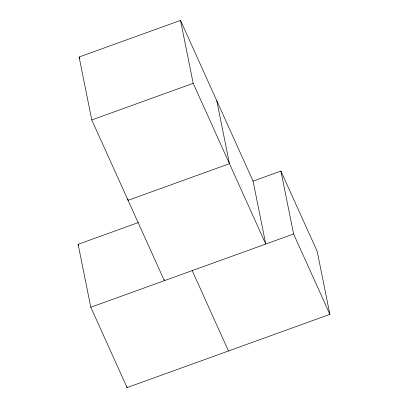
<?xml version="1.0" encoding="UTF-8"?>
<svg xmlns="http://www.w3.org/2000/svg" width="408" height="408" viewBox="0 0 408 408"><rect width="100%" height="100%" fill="white"/><g stroke="black" fill="none" stroke-linecap="round" stroke-linejoin="round"><path stroke-width="0.61" d="M164.103 279.429L164.353 280.673L91.785 119.952L79.106 57.023L180.504 20.4L253.072 181.121L265.751 244.05L193.183 83.329L180.504 20.4M91.785 119.952L193.183 83.329M252.884 181.188L280.918 171.064L317.205 251.425L329.878 314.354L127.082 387.6L90.795 307.239L78.122 244.31L138.363 222.554M90.795 307.239L293.597 233.993L280.918 171.064M293.597 233.993L329.878 314.354M192.199 270.616L228.48 350.977M79.106 57.023L79.892 58.757M78.122 244.31L78.642 245.468M216.791 100.761L229.469 163.69L128.066 200.313L127.816 199.068M126.832 386.356L127.082 387.6"/></g></svg>
